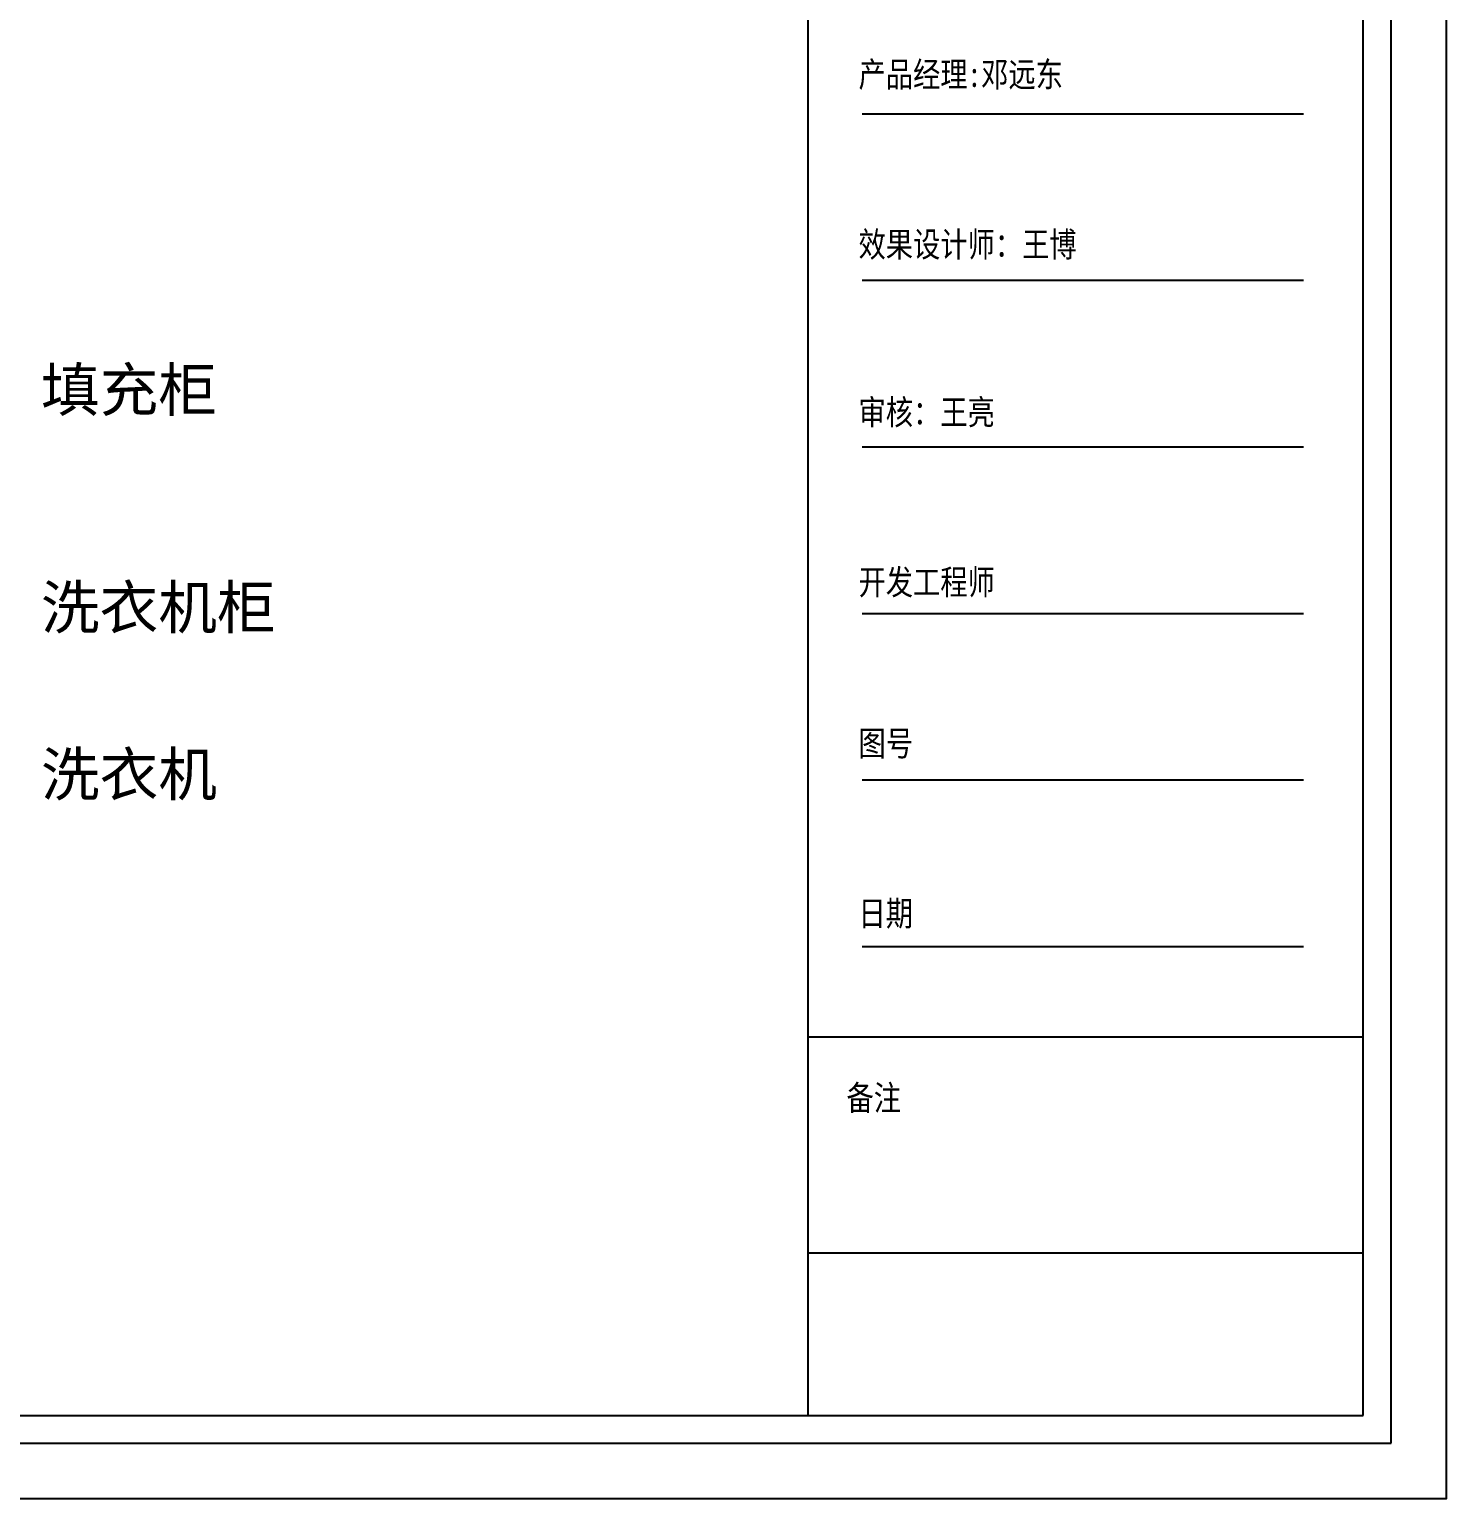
# Model space of a CAD drawing. Extents: x 96704 to 336282, y 34580 to 122302.
# Drawn here: x 145932 to 151491, y 56699 to 62464 of the extents above; entities that cross this region are included whole.
import ezdxf

# ---------------------------------------------------------------- set-up
doc = ezdxf.new("R2010")
doc.units = 0
doc.header["$LTSCALE"] = 1000
doc.header["$MEASUREMENT"] = 0
doc.layers.add('DIM_SYMB', color=3, linetype='Continuous')
doc.styles.add('_TCH_DIM', font='SIMPLEX', dxfattribs={"bigfont": 'GBCBIG'})
doc.styles.add('WJ', font='', dxfattribs={"width": 0.8, "height": 135})
doc.styles.get('WJ').set_extended_font_data('FangSong_GB2312')

# ---------------------------------------------------------------- blocks, each defined once
blk = doc.blocks.new('阳台图框')
at = {"color": 251}
for p, q in [((25026.8, 493.2), (25026.8, 17757)), ((372.5, 493.2), (25026.8, 493.2))]:
    blk.add_line(p, q, dxfattribs=at)
for p, q in [((21375.6, 667.1), (21375.6, 17583.2)), ((24852.9, 667.1), (24852.9, 17583.2)), ((21714.5, 8821.1), (24478, 8821.1)), ((21714.5, 7777.8), (24478, 7777.8)), ((21714.5, 6734.6), (24478, 6734.6)), ((21714.5, 5691.4), (24478, 5691.4)), ((21714.5, 4648.2), (24478, 4648.2)), ((21714.5, 3605), (24478, 3605)), ((21375.6, 3038.9), (24852.9, 3038.9)), ((21375.6, 1685.5), (24852.9, 1685.5)), ((546.3, 667.1), (24852.9, 667.1))]:
    blk.add_line(p, q)
blk.add_lwpolyline([(-25.1, 145.5), (25374.5, 145.5), (25374.5, 18104.8), (-25.1, 18104.8)], close=True)
at = {"attachment_point": 1, "style": 'WJ'}
for s, insert, char_height, width in [('{\\fSimSun|b0|i0|c134|p2;产品经理:邓远东}', (21691.3, 9146.2), 156.481, 1903.637), ('{\\fSimSun|b0|i0|c134|p2;效果设计师：王博}', (21691.3, 8081.3), 156.481, 1955.698), ('{\\fSimSun|b0|i0|c134|p2;审核：王亮}', (21691.3, 7030.1), 156.481, 936.029), ('{\\fSimSun|b0|i0|c134|p2;开发工程师}', (21691.3, 5965.3), 156.481, 936.029), ('图号', (21691.3, 4955.1), 156.48, 936.029), ('日期', (21691.3, 3890.2), 156.48, 936.029), ('{\\fSimSun|b0|i0|c134|p2;备注}', (21616.2, 2734.4), 156.481, 1247.497)]:
    blk.add_mtext(s, dxfattribs=dict(at, insert=insert, char_height=char_height, width=width))

msp = doc.modelspace()

# ---------------------------------------------------------------- block references
at = {"xscale": 0.6263055771723246, "yscale": 0.6263055771723246, "zscale": 0.6263055771723246}
msp.add_blockref('阳台图框', (135599, 56608.1), dxfattribs=at)

# ---------------------------------------------------------------- texts
at = {"layer": 'DIM_SYMB', "color": 7, "char_height": 168.794, "width": 2249.346, "attachment_point": 1, "style": '_TCH_DIM'}
for s, insert in [('{\\fMicrosoft YaHei|b0|i0|c134|p34;填充柜}', (145977.4, 61134.5, 0)), ('{\\fMicrosoft YaHei|b0|i0|c134|p34;洗衣机柜}', (145977.4, 60280.8, 0)), ('{\\fMicrosoft YaHei|b0|i0|c134|p34;洗衣机}', (145977.4, 59625.8, 0))]:
    msp.add_mtext(s, dxfattribs=dict(at, insert=insert))

doc.saveas('drawing.dxf')
